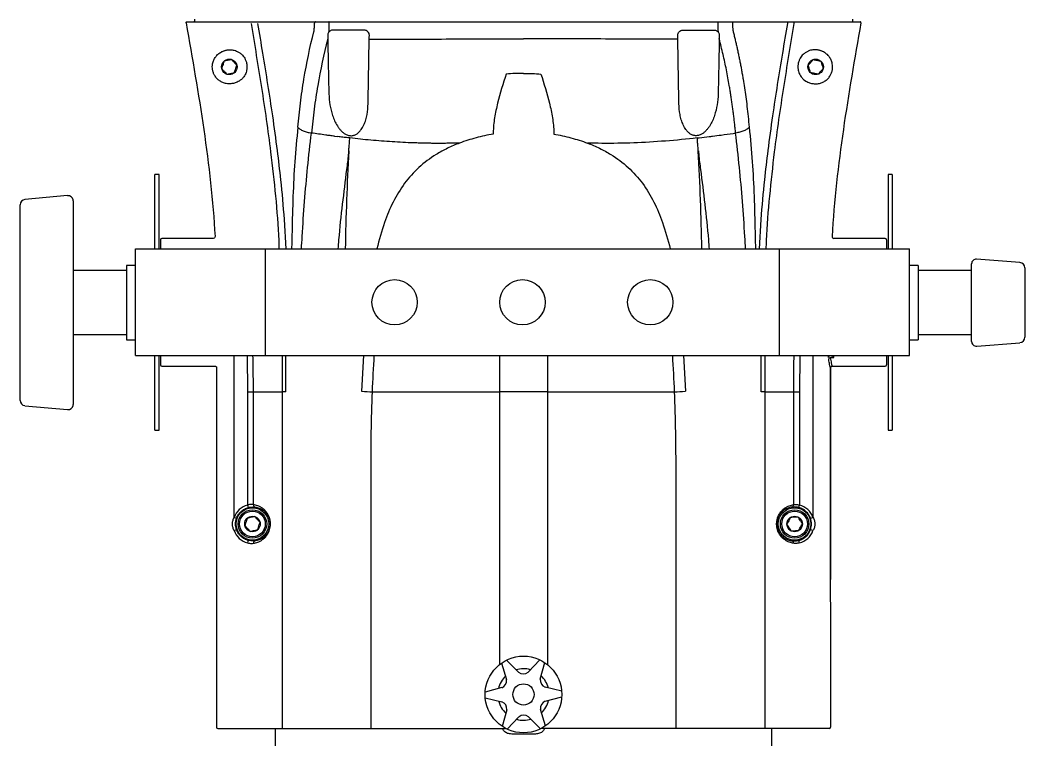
# Model space of a CAD drawing. Extents: x 5 to 346, y -5 to 215.
# Drawn here: x 227.52 to 239.31, y 174.13 to 182.57 of the extents above; entities that cross this region are included whole.
import ezdxf
from ezdxf.enums import TextEntityAlignment as Align

# ---------------------------------------------------------------- set-up
doc = ezdxf.new("R2010")
doc.units = 0
doc.header["$LTSCALE"] = 0.5
doc.header["$MEASUREMENT"] = 0
doc.layers.add('OBJECT', color=7, linetype='CONTINUOUS')
doc.layers.add('RISER', color=7, linetype='CONTINUOUS')
doc.styles.add('ARIAL', font='arial.ttf')

# ---------------------------------------------------------------- blocks, each defined once
blk = doc.blocks.new('ColorSource spot VXT-19 (top)')
at = {"layer": 'RISER'}
for p, q in [((-3.846, 3.32), (-3.846, 3.3)), ((3.871, 3.32), (3.871, 3.3)), ((-3.936, 3.29), (3.961, 3.29)), ((-2.284, 3.089), (-2.283, 3.089)), ((2.309, 3.089), (2.308, 3.095)), ((2.309, 3.089), (2.308, 3.089)), ((-2.206, 1.948), (-2.167, 1.943)), ((-0.343, 1.99), (-0.343, 1.973)), ((0.368, 1.99), (0.368, 1.973)), ((-4.264, 1.5), (-4.312, 1.5)), ((-4.312, 0.625), (-4.312, 1.5)), ((-4.264, 0.625), (-4.264, 1.5)), ((4.337, 1.5), (4.289, 1.5)), ((4.289, 1.5), (4.289, 0.625)), ((4.337, 1.5), (4.337, 0.625)), ((-5.337, 1.251), (-5.837, 1.204)), ((-5.27, 1.189), (-5.27, -1.197)), ((-5.895, -1.15), (-5.895, 1.142)), ((-2.797, 0.972), (-2.777, 0.625)), ((2.797, 0.972), (2.777, 0.625)), ((-4.248, 0.734), (-4.248, 0.625)), ((-3.627, 0.75), (-4.232, 0.75)), ((4.256, 0.75), (3.652, 0.75)), ((4.272, 0.734), (4.272, 0.625)), ((-4.541, -0.625), (-4.541, 0.625)), ((-4.541, 0.625), (4.54, 0.625)), ((-3.014, -0.625), (-3.014, 0.625)), ((3.014, -0.625), (3.014, 0.625)), ((3.632, 0.627), (3.632, 0.625)), ((4.54, -0.625), (4.54, 0.625)), ((5.836, 0.465), (5.328, 0.505)), ((-4.645, 0.371), (-5.27, 0.371)), ((-4.541, 0.433), (-4.645, 0.433)), ((-4.645, 0.433), (-4.645, -0.441)), ((4.644, 0.433), (4.54, 0.433)), ((4.644, 0.433), (4.644, -0.441)), ((5.269, 0.371), (4.644, 0.371)), ((5.269, -0.459), (5.269, 0.451)), ((5.894, 0.403), (5.894, -0.411)), ((-5.27, -0.379), (-4.645, -0.379)), ((-4.645, -0.441), (-4.541, -0.441)), ((4.54, -0.441), (4.644, -0.441)), ((4.644, -0.379), (5.269, -0.379)), ((5.329, -0.514), (5.837, -0.474)), ((-4.541, -0.625), (4.54, -0.625)), ((-4.312, -1.5), (-4.312, -0.625)), ((-4.264, -1.5), (-4.264, -0.625)), ((-4.248, -0.625), (-4.248, -0.734)), ((-3.384, -2.522), (-3.384, -0.625)), ((-3.23, -0.625), (-3.225, -1.05)), ((-2.818, -0.625), (-2.818, -1.05)), ((-2.776, -1.05), (-2.776, -0.625)), ((-1.866, -0.625), (-1.887, -1.043)), ((-0.27, -0.625), (-0.27, -1.05)), ((0.295, -0.625), (0.295, -1.05)), ((1.891, -0.625), (1.912, -1.043)), ((2.801, -1.05), (2.801, -0.625)), ((2.843, -0.625), (2.843, -1.05)), ((3.255, -0.625), (3.25, -1.05)), ((3.409, -2.522), (3.409, -0.625)), ((3.59, -0.647), (3.585, -0.625)), ((3.652, -0.65), (3.612, -0.65)), ((3.632, -0.625), (3.632, -0.627)), ((4.272, -0.625), (4.272, -0.734)), ((4.289, -0.625), (4.289, -1.5)), ((4.337, -0.625), (4.337, -1.5)), ((-4.232, -0.75), (-3.607, -0.75)), ((-3.59, -0.761), (-3.59, -4.984)), ((3.61, -0.76), (3.61, -3.29)), ((3.615, -0.761), (3.615, -3.228)), ((3.632, -0.75), (4.256, -0.75)), ((-3.225, -1.05), (-3.225, -2.379)), ((-3.157, -2.374), (-3.157, -1.05)), ((-2.818, -1.05), (-2.818, -5)), ((0.296, -1.05), (-0.271, -1.05)), ((-0.27, -1.05), (-0.27, -4.25)), ((0.295, -1.05), (0.295, -4.25)), ((2.843, -1.05), (2.843, -5)), ((3.182, -2.374), (3.182, -1.05)), ((3.25, -1.05), (3.25, -2.379)), ((-5.838, -1.213), (-5.337, -1.259)), ((-4.312, -1.5), (-4.264, -1.5)), ((4.289, -1.5), (4.337, -1.5)), ((-1.777, -5), (-1.777, -2)), ((1.802, -5), (1.802, -2)), ((3.615, -3.542), (3.615, -4.984)), ((-0.245, -4.231), (-0.188, -4.423)), ((-0.046, -4.339), (-0.187, -4.197)), ((0.203, -4.193), (0.066, -4.338)), ((0.209, -4.419), (0.262, -4.226)), ((-0.242, -4.52), (-0.437, -4.571)), ((0.461, -4.562), (0.266, -4.515)), ((-0.436, -4.638), (-0.241, -4.685)), ((0.267, -4.68), (0.462, -4.629)), ((-0.184, -4.781), (-0.237, -4.974)), ((0.27, -4.969), (0.213, -4.777)), ((-0.178, -5.007), (-0.041, -4.862)), ((0.071, -4.861), (0.212, -5.003)), ((-3.574, -5), (-0.198, -5)), ((-2.897, -5.301), (-2.897, -5)), ((0.151, -5.065), (-0.126, -5.065)), ((3.599, -5), (0.223, -5)), ((2.922, -5), (2.922, -5.301))]:
    blk.add_line(p, q, dxfattribs=at)
at = {"layer": 'RISER', "flags": 128}
for points in [[(-2.283, 3.089), (-2.282, 3.035), (-2.278, 2.822), (-2.271, 2.444)], [(-1.811, 2.33), (-1.81, 2.383), (-1.806, 2.596), (-1.797, 3.087)], [(1.836, 2.33), (1.835, 2.383), (1.831, 2.596), (1.822, 3.087)], [(2.308, 3.089), (2.307, 3.035), (2.303, 2.822), (2.296, 2.444)]]:
    blk.add_lwpolyline(points, dxfattribs=at)
at = {"layer": 'RISER'}
for centre, radius in [((-3.44, 2.761), 0.0909), ((3.44, 2.761), 0.0909), ((-1.5, 0), 0.266), ((0, 0), 0.266), ((1.5, 0), 0.266), ((-3.168, -2.6), 0.191), ((-3.168, -2.6), 0.167), ((-3.168, -2.6), 0.151), ((3.193, -2.6), 0.191), ((3.193, -2.6), 0.167), ((3.193, -2.6), 0.151), ((-3.168, -2.6), 0.0909), ((3.193, -2.6), 0.0909), ((0.012, -4.6), 0.45), ((0.012, -4.6), 0.125)]:
    blk.add_circle(centre, radius, dxfattribs=at)
for centre, radius, start, end in [((31.888, -0.008), 33.973, 176.9919, 178.9329), ((-31.863, -0.008), 33.973, 1.0671, 3.0081), ((-5.832, 1.142), 0.0624, 94.8823, 179.9058), ((-4.232, 0.734), 0.016, 90, 180), ((4.256, 0.734), 0.016, 0, 90), ((5.324, 0.451), 0.0548, 85.8061, 179.7628), ((5.832, 0.403), 0.0622, 0.1969, 86.2345), ((5.325, -0.458), 0.0557, 180.5046, 274.1853), ((5.832, -0.411), 0.0625, 274.5285, 0), ((-4.232, -0.734), 0.016, 180, 270), ((4.256, -0.734), 0.016, 270, 0), ((-5.832, -1.15), 0.0625, 180, 264.7232), ((-3.169, -2.6), 0.228, 104.2188, 160.1417), ((-3.007, -2.331), 0.223, 192.3134, 200.0848), ((-3.128, -2.375), 0.0291, 177.9283, 258.3888), ((3.153, -2.375), 0.0291, 281.6112, 2.0717), ((3.032, -2.331), 0.223, 339.9152, 347.6866), ((3.194, -2.6), 0.228, 19.8583, 75.7812), ((-3.153, -1.908), 0.656, 249.4634, 252.1742), ((3.178, -1.908), 0.656, 287.8258, 290.5366), ((-3.153, -3.292), 0.656, 107.8258, 110.5366), ((-3.169, -2.6), 0.228, 199.8583, 255.7812), ((3.194, -2.6), 0.228, 284.2188, 340.1417), ((3.178, -3.292), 0.656, 69.4634, 72.1742), ((-3.007, -2.869), 0.223, 159.9152, 167.6866), ((-3.128, -2.825), 0.0291, 101.6112, 182.0717), ((3.153, -2.825), 0.0291, 357.9283, 78.3888), ((3.032, -2.869), 0.223, 12.3134, 20.0848), ((0.012, -4.6), 0.302, 74.462, 106.7115), ((0.009, -4.265), 0.0924, 233.4478, 307.7257), ((0.012, -4.6), 0.302, 134.462, 166.7115), ((-0.279, -4.436), 0.0924, 293.4478, 7.7257), ((0.301, -4.43), 0.0924, 173.4478, 247.7257), ((0.012, -4.6), 0.302, 14.462, 46.7115), ((0.012, -4.6), 0.302, 194.462, 226.7115), ((-0.276, -4.77), 0.0924, 353.4478, 67.7257), ((0.304, -4.764), 0.0924, 113.4478, 187.7257), ((0.012, -4.6), 0.302, 314.462, 346.7115), ((0.012, -4.6), 0.302, 254.462, 286.7115), ((0.016, -4.935), 0.0924, 53.4478, 127.7257), ((-0.191, -4.997), 0.0082, 180.9835, 201.0736), ((0.216, -4.997), 0.0082, 338.9264, 359.0165)]:
    blk.add_arc(centre, radius, start, end, dxfattribs=at)
for centre, major_axis, ratio, start_param, end_param in [((-5.332, 1.188), (0.0494, 0.0387), 0.988791, 5.829972, 7.281911), ((-5.332, 1.189), (0.0623, 0.0046), 0.995067, 6.209492, 6.415616), ((3.646, 0), (0, 0.75), 0.01699, 3.665191, 3.727278), ((-5.332, -1.196), (0.0494, -0.0387), 0.988791, 5.28446, 6.736399), ((-5.332, -1.197), (0.0623, -0.0046), 0.995067, 6.150755, 6.356878), ((3.615, -3.385), (0, 0.157), 0.034921, 0, 0.923642), ((3.615, -3.385), (0, 0.157), 0.034921, 2.217951, 3.141593), ((-3.574, -4.984), (-0.016, 0), 0.999391, 0, 1.570796), ((3.599, -4.984), (0.016, 0), 0.999391, 4.712389, 6.283185)]:
    blk.add_ellipse(centre, major_axis=major_axis, ratio=ratio, start_param=start_param, end_param=end_param, dxfattribs=at)
for points, knots in [([(-3.946, 3.278), (-3.946, 3.281), (-3.946, 3.284), (-3.942, 3.289), (-3.939, 3.29), (-3.936, 3.29)], [0, 0, 0, 0, 0.5, 0.5, 1, 1, 1, 1]), ([(-3.846, 3.3), (-3.846, 3.297), (-3.847, 3.295), (-3.851, 3.291), (-3.854, 3.29), (-3.856, 3.29)], [0, 0, 0, 0, 0.5, 0.5, 1, 1, 1, 1]), ([(-3.184, 3.271), (-3.143, 3.021), (-3.06, 2.52), (-2.961, 1.845), (-2.896, 1.245), (-2.863, 0.866), (-2.857, 0.658), (-2.857, 0.625)], [0, 0, 0, 0, 0.285194, 0.572175, 0.76699, 0.962505, 1, 1, 1, 1]), ([(-2.448, 3.173), (-2.445, 3.189), (-2.442, 3.206), (-2.441, 3.231), (-2.44, 3.239), (-2.44, 3.256), (-2.44, 3.264), (-2.44, 3.273)], [0, 0, 0, 0, 0.5, 0.5, 0.75, 0.75, 1, 1, 1, 1]), ([(-2.427, 3.29), (-2.431, 3.29), (-2.434, 3.288), (-2.439, 3.282), (-2.441, 3.277), (-2.44, 3.273)], [0, 0, 0, 0, 0.5, 0.5, 1, 1, 1, 1]), ([(-2.271, 3.273), (-2.271, 3.254), (-2.271, 3.236), (-2.272, 3.199), (-2.273, 3.181), (-2.274, 3.164)], [0, 0, 0, 0, 0.5, 0.5, 1, 1, 1, 1]), ([(-2.224, 3.193), (-2.23, 3.193), (-2.235, 3.192), (-2.244, 3.189), (-2.249, 3.187), (-2.258, 3.182), (-2.262, 3.179), (-2.269, 3.172), (-2.272, 3.168), (-2.274, 3.164)], [0, 0, 0, 0, 0.25, 0.25, 0.5, 0.5, 0.75, 0.75, 1, 1, 1, 1]), ([(-2.269, 3.29), (-2.27, 3.29), (-2.27, 3.288), (-2.271, 3.282), (-2.271, 3.277), (-2.271, 3.273)], [0, 0, 0, 0, 0.5, 0.5, 1, 1, 1, 1]), ([(-1.796, 3.129), (-1.796, 3.133), (-1.797, 3.136), (-1.798, 3.144), (-1.799, 3.148), (-1.803, 3.159), (-1.807, 3.166), (-1.818, 3.179), (-1.825, 3.184), (-1.836, 3.189), (-1.84, 3.19), (-1.848, 3.192), (-1.852, 3.193), (-1.856, 3.193)], [0, 0, 0, 0, 0.125, 0.125, 0.25, 0.25, 0.5, 0.5, 0.75, 0.75, 0.875, 0.875, 1, 1, 1, 1]), ([(1.821, 3.129), (1.821, 3.133), (1.822, 3.136), (1.823, 3.144), (1.824, 3.148), (1.828, 3.159), (1.832, 3.166), (1.843, 3.179), (1.85, 3.184), (1.861, 3.189), (1.865, 3.19), (1.873, 3.192), (1.877, 3.193), (1.881, 3.193)], [0, 0, 0, 0, 0.125, 0.125, 0.25, 0.25, 0.5, 0.5, 0.75, 0.75, 0.875, 0.875, 1, 1, 1, 1]), ([(2.249, 3.193), (2.255, 3.193), (2.26, 3.192), (2.269, 3.189), (2.274, 3.187), (2.283, 3.182), (2.287, 3.179), (2.294, 3.172), (2.297, 3.168), (2.299, 3.164)], [0, 0, 0, 0, 0.25, 0.25, 0.5, 0.5, 0.75, 0.75, 1, 1, 1, 1]), ([(2.299, 3.164), (2.299, 3.168), (2.298, 3.176), (2.297, 3.188), (2.297, 3.2), (2.296, 3.212), (2.296, 3.224), (2.296, 3.236), (2.296, 3.248), (2.296, 3.26), (2.296, 3.268), (2.296, 3.273), (2.297, 3.278), (2.297, 3.284), (2.297, 3.29)], [0, 0, 0, 0, 0.11223, 0.224114, 0.33568, 0.446957, 0.557972, 0.668755, 0.779335, 0.88974, 1, 1, 1, 1.157135, 1.157135, 1.157135, 1.157135]), ([(2.466, 3.29), (2.466, 3.284), (2.466, 3.278), (2.465, 3.273), (2.465, 3.269), (2.465, 3.262), (2.465, 3.252), (2.465, 3.242), (2.466, 3.232), (2.466, 3.222), (2.467, 3.212), (2.468, 3.202), (2.469, 3.192), (2.471, 3.182), (2.472, 3.176), (2.473, 3.173)], [-0.167603, -0.167603, -0.167603, -0.167603, 0, 0, 0, 0.099671, 0.199078, 0.298347, 0.397604, 0.496978, 0.596594, 0.696579, 0.79706, 0.898159, 1, 1, 1, 1]), ([(3.187, 3.29), (3.186, 3.284), (3.185, 3.277), (3.184, 3.271), (3.143, 3.021), (3.06, 2.52), (2.961, 1.845), (2.896, 1.245), (2.863, 0.866), (2.857, 0.658), (2.857, 0.625)], [-0.007172, -0.007172, -0.007172, -0.007172, 0, 0, 0, 0.285194, 0.572175, 0.76699, 0.962505, 1, 1, 1, 1]), ([(3.111, 3.29), (3.11, 3.284), (3.109, 3.277), (3.108, 3.271), (3.088, 3.154), (3.069, 3.038), (3.05, 2.921)], [0.8655361, 0.8655361, 0.8655361, 0.8655361, 0.8715714, 0.8715714, 0.8715714, 0.9843142, 0.9843142, 0.9843142, 0.9843142]), ([(3.871, 3.3), (3.871, 3.297), (3.872, 3.295), (3.876, 3.291), (3.879, 3.29), (3.881, 3.29)], [0, 0, 0, 0, 0.5, 0.5, 1, 1, 1, 1]), ([(3.971, 3.278), (3.971, 3.281), (3.971, 3.284), (3.967, 3.289), (3.964, 3.29), (3.961, 3.29)], [0, 0, 0, 0, 0.5, 0.5, 1, 1, 1, 1]), ([(-2.635, 2.053), (-2.627, 2.147), (-2.617, 2.241), (-2.593, 2.429), (-2.58, 2.522), (-2.533, 2.803), (-2.494, 2.989), (-2.448, 3.173)], [0, 0, 0, 0, 0.25, 0.25, 0.5, 0.5, 1, 1, 1, 1]), ([(-2.284, 3.089), (-2.331, 2.908), (-2.37, 2.726), (-2.418, 2.45), (-2.432, 2.357), (-2.456, 2.172), (-2.467, 2.079), (-2.476, 1.985)], [0, 0, 0, 0, 0.5, 0.5, 0.75, 0.75, 1, 1, 1, 1]), ([(-2.274, 3.164), (-2.278, 3.159), (-2.28, 3.153), (-2.284, 3.141), (-2.284, 3.135), (-2.284, 3.129)], [0, 0, 0, 0, 0.5, 0.5, 1, 1, 1, 1]), ([(-1.797, 3.087), (-1.647, 3.087), (-1.497, 3.087), (-1.195, 3.087), (-1.045, 3.088), (-0.743, 3.088), (-0.592, 3.089), (-0.29, 3.089), (-0.139, 3.09), (0.012, 3.09)], [0, 0, 0, 0, 0.25, 0.25, 0.5, 0.5, 0.75, 0.75, 1, 1, 1, 1]), ([(1.822, 3.087), (1.672, 3.087), (1.522, 3.087), (1.22, 3.087), (1.07, 3.088), (0.768, 3.088), (0.617, 3.089), (0.315, 3.089), (0.164, 3.09), (0.012, 3.09)], [0, 0, 0, 0, 0.25, 0.25, 0.5, 0.5, 0.75, 0.75, 1, 1, 1, 1]), ([(2.299, 3.164), (2.303, 3.159), (2.305, 3.153), (2.309, 3.141), (2.309, 3.135), (2.309, 3.129)], [0, 0, 0, 0, 0.5, 0.5, 1, 1, 1, 1]), ([(2.501, 1.985), (2.499, 2.005), (2.495, 2.044), (2.489, 2.103), (2.482, 2.16), (2.475, 2.217), (2.468, 2.273), (2.46, 2.328), (2.452, 2.383), (2.444, 2.436), (2.436, 2.489), (2.425, 2.555), (2.41, 2.634), (2.393, 2.726), (2.374, 2.817), (2.353, 2.908), (2.332, 2.999), (2.317, 3.059), (2.309, 3.089)], [0, 0, 0, 0, 0.052973, 0.105282, 0.156929, 0.20792, 0.258257, 0.307946, 0.356989, 0.405392, 0.453158, 0.500292, 0.584154, 0.667741, 0.751085, 0.834221, 0.917181, 1, 1, 1, 1]), ([(2.473, 3.173), (2.477, 3.156), (2.485, 3.123), (2.497, 3.073), (2.509, 3.023), (2.52, 2.973), (2.531, 2.922), (2.542, 2.872), (2.552, 2.821), (2.562, 2.77), (2.571, 2.719), (2.58, 2.667), (2.592, 2.6), (2.605, 2.514), (2.62, 2.408), (2.635, 2.296), (2.648, 2.177), (2.656, 2.095), (2.66, 2.053)], [0, 0, 0, 0, 0.045104, 0.090292, 0.135562, 0.180912, 0.226342, 0.271855, 0.317453, 0.363141, 0.408924, 0.45481, 0.500808, 0.589577, 0.683804, 0.783525, 0.888853, 1, 1, 1, 1]), ([(-3.532, 2.937), (-3.528, 2.939), (-3.523, 2.941), (-3.514, 2.945), (-3.51, 2.947), (-3.501, 2.95), (-3.497, 2.951), (-3.489, 2.954), (-3.485, 2.955), (-3.474, 2.957), (-3.468, 2.958), (-3.458, 2.96), (-3.454, 2.96), (-3.451, 2.96)], [0, 0, 0, 0, 0.125, 0.125, 0.25, 0.25, 0.375, 0.375, 0.5, 0.5, 0.75, 0.75, 1, 1, 1, 1]), ([(-3.451, 2.96), (-3.438, 2.962), (-3.423, 2.962), (-3.398, 2.959), (-3.39, 2.958), (-3.372, 2.953), (-3.363, 2.95), (-3.344, 2.942), (-3.334, 2.937), (-3.318, 2.927), (-3.313, 2.924), (-3.302, 2.915), (-3.297, 2.911), (-3.286, 2.9), (-3.281, 2.894), (-3.27, 2.88), (-3.264, 2.872), (-3.256, 2.859), (-3.254, 2.854), (-3.249, 2.844), (-3.247, 2.838), (-3.242, 2.827), (-3.24, 2.821), (-3.237, 2.808), (-3.235, 2.801), (-3.233, 2.788), (-3.233, 2.782), (-3.232, 2.769), (-3.232, 2.763), (-3.232, 2.75), (-3.232, 2.745), (-3.234, 2.734), (-3.235, 2.728), (-3.238, 2.714), (-3.24, 2.704), (-3.246, 2.688), (-3.249, 2.68), (-3.259, 2.66), (-3.267, 2.648), (-3.282, 2.629), (-3.29, 2.62), (-3.315, 2.599), (-3.331, 2.589), (-3.362, 2.575), (-3.377, 2.57), (-3.391, 2.568)], [0, 0, 0, 0, 0.125, 0.125, 0.1875, 0.1875, 0.25, 0.25, 0.3125, 0.3125, 0.34375, 0.34375, 0.375, 0.375, 0.40625, 0.40625, 0.4375, 0.4375, 0.453125, 0.453125, 0.46875, 0.46875, 0.484375, 0.484375, 0.5, 0.5, 0.515625, 0.515625, 0.53125, 0.53125, 0.546875, 0.546875, 0.5625, 0.5625, 0.59375, 0.59375, 0.625, 0.625, 0.6875, 0.6875, 0.75, 0.75, 0.875, 0.875, 1, 1, 1, 1]), ([(3.451, 2.96), (3.438, 2.962), (3.423, 2.962), (3.398, 2.959), (3.39, 2.958), (3.372, 2.953), (3.363, 2.95), (3.344, 2.942), (3.334, 2.937), (3.318, 2.927), (3.313, 2.924), (3.302, 2.915), (3.297, 2.911), (3.286, 2.9), (3.281, 2.894), (3.27, 2.88), (3.264, 2.872), (3.256, 2.859), (3.254, 2.854), (3.249, 2.844), (3.247, 2.838), (3.242, 2.827), (3.24, 2.821), (3.237, 2.808), (3.235, 2.801), (3.233, 2.788), (3.233, 2.782), (3.232, 2.769), (3.232, 2.763), (3.232, 2.75), (3.232, 2.745), (3.234, 2.734), (3.235, 2.728), (3.238, 2.714), (3.24, 2.704), (3.246, 2.688), (3.249, 2.68), (3.259, 2.66), (3.267, 2.648), (3.282, 2.629), (3.29, 2.62), (3.315, 2.599), (3.331, 2.589), (3.362, 2.575), (3.377, 2.57), (3.391, 2.568)], [0, 0, 0, 0, 0.125, 0.125, 0.1875, 0.1875, 0.25, 0.25, 0.3125, 0.3125, 0.34375, 0.34375, 0.375, 0.375, 0.40625, 0.40625, 0.4375, 0.4375, 0.453125, 0.453125, 0.46875, 0.46875, 0.484375, 0.484375, 0.5, 0.5, 0.515625, 0.515625, 0.53125, 0.53125, 0.546875, 0.546875, 0.5625, 0.5625, 0.59375, 0.59375, 0.625, 0.625, 0.6875, 0.6875, 0.75, 0.75, 0.875, 0.875, 1, 1, 1, 1]), ([(3.532, 2.937), (3.528, 2.939), (3.523, 2.941), (3.514, 2.945), (3.51, 2.947), (3.501, 2.95), (3.497, 2.951), (3.489, 2.954), (3.485, 2.955), (3.474, 2.957), (3.468, 2.958), (3.458, 2.96), (3.454, 2.96), (3.451, 2.96)], [0, 0, 0, 0, 0.125, 0.125, 0.25, 0.25, 0.375, 0.375, 0.5, 0.5, 0.75, 0.75, 1, 1, 1, 1]), ([(-3.635, 2.798), (-3.632, 2.813), (-3.628, 2.827), (-3.616, 2.855), (-3.608, 2.867), (-3.591, 2.891), (-3.58, 2.902), (-3.558, 2.922), (-3.546, 2.93), (-3.532, 2.937)], [0, 0, 0, 0, 0.25, 0.25, 0.5, 0.5, 0.75, 0.75, 1, 1, 1, 1]), ([(-3.412, 2.847), (-3.425, 2.845), (-3.447, 2.84), (-3.478, 2.833), (-3.494, 2.83), (-3.501, 2.829)], [0, 0, 0, 0, 0.439122, 0.751371, 1, 1, 1, 1]), ([(-3.351, 2.78), (-3.355, 2.784), (-3.365, 2.794), (-3.382, 2.814), (-3.4, 2.834), (-3.409, 2.844), (-3.412, 2.847)], [0, 0, 0, 0, 0.180942, 0.506293, 0.843975, 1, 1, 1, 1]), ([(3.351, 2.78), (3.355, 2.784), (3.365, 2.794), (3.382, 2.814), (3.4, 2.834), (3.409, 2.844), (3.412, 2.847)], [0, 0, 0, 0, 0.180942, 0.506293, 0.843975, 1, 1, 1, 1]), ([(3.412, 2.847), (3.425, 2.845), (3.447, 2.84), (3.478, 2.833), (3.494, 2.83), (3.501, 2.829)], [0, 0, 0, 0, 0.439122, 0.751371, 1, 1, 1, 1]), ([(3.635, 2.798), (3.632, 2.813), (3.628, 2.827), (3.616, 2.855), (3.608, 2.867), (3.591, 2.891), (3.58, 2.902), (3.558, 2.922), (3.546, 2.93), (3.532, 2.937)], [0, 0, 0, 0, 0.25, 0.25, 0.5, 0.5, 0.75, 0.75, 1, 1, 1, 1]), ([(-3.611, 2.66), (-3.617, 2.67), (-3.622, 2.681), (-3.631, 2.704), (-3.634, 2.715), (-3.638, 2.739), (-3.639, 2.751), (-3.639, 2.775), (-3.637, 2.786), (-3.635, 2.798)], [0, 0, 0, 0, 0.25, 0.25, 0.5, 0.5, 0.75, 0.75, 1, 1, 1, 1]), ([(-3.501, 2.829), (-3.505, 2.816), (-3.512, 2.795), (-3.522, 2.764), (-3.527, 2.749), (-3.529, 2.742)], [0, 0, 0, 0, 0.439122, 0.751371, 1, 1, 1, 1]), ([(-3.529, 2.742), (-3.526, 2.739), (-3.517, 2.728), (-3.5, 2.709), (-3.482, 2.689), (-3.472, 2.678), (-3.469, 2.675)], [0, 0, 0, 0, 0.156025, 0.493707, 0.819058, 1, 1, 1, 1]), ([(-3.38, 2.693), (-3.376, 2.706), (-3.369, 2.727), (-3.359, 2.758), (-3.354, 2.773), (-3.351, 2.78)], [0, 0, 0, 0, 0.439122, 0.751371, 1, 1, 1, 1]), ([(3.38, 2.693), (3.376, 2.706), (3.369, 2.727), (3.359, 2.758), (3.354, 2.773), (3.351, 2.78)], [0, 0, 0, 0, 0.439122, 0.751371, 1, 1, 1, 1]), ([(3.529, 2.742), (3.526, 2.739), (3.517, 2.728), (3.5, 2.709), (3.482, 2.689), (3.472, 2.678), (3.469, 2.675)], [0, 0, 0, 0, 0.156025, 0.493707, 0.819058, 1, 1, 1, 1]), ([(3.501, 2.829), (3.505, 2.816), (3.512, 2.795), (3.522, 2.764), (3.527, 2.749), (3.529, 2.742)], [0, 0, 0, 0, 0.439122, 0.751371, 1, 1, 1, 1]), ([(3.611, 2.66), (3.617, 2.67), (3.622, 2.681), (3.631, 2.704), (3.634, 2.715), (3.638, 2.739), (3.639, 2.751), (3.639, 2.775), (3.637, 2.786), (3.635, 2.798)], [0, 0, 0, 0, 0.25, 0.25, 0.5, 0.5, 0.75, 0.75, 1, 1, 1, 1]), ([(-3.475, 2.566), (-3.489, 2.568), (-3.503, 2.572), (-3.529, 2.583), (-3.542, 2.59), (-3.559, 2.602), (-3.565, 2.606), (-3.576, 2.616), (-3.586, 2.626), (-3.595, 2.636), (-3.603, 2.648), (-3.607, 2.654), (-3.611, 2.66)], [0, 0, 0, 0, 0.25, 0.25, 0.5, 0.5, 0.625, 0.625, 0.75, 0.875, 0.875, 1, 1, 1, 1]), ([(-3.469, 2.675), (-3.456, 2.677), (-3.434, 2.682), (-3.402, 2.689), (-3.387, 2.692), (-3.38, 2.693)], [0, 0, 0, 0, 0.439122, 0.751371, 1, 1, 1, 1]), ([(-0.191, 2.677), (-0.227, 2.564), (-0.263, 2.452), (-0.305, 2.28), (-0.318, 2.222), (-0.336, 2.107), (-0.342, 2.048), (-0.343, 1.99)], [0, 0, 0, 0, 0.5, 0.5, 0.75, 0.75, 1, 1, 1, 1]), ([(0.216, 2.677), (0.252, 2.564), (0.288, 2.452), (0.33, 2.28), (0.343, 2.222), (0.361, 2.107), (0.367, 2.048), (0.368, 1.99)], [0, 0, 0, 0, 0.5, 0.5, 0.75, 0.75, 1, 1, 1, 1]), ([(3.469, 2.675), (3.456, 2.677), (3.434, 2.682), (3.402, 2.689), (3.387, 2.692), (3.38, 2.693)], [0, 0, 0, 0, 0.439122, 0.751371, 1, 1, 1, 1]), ([(3.475, 2.566), (3.489, 2.568), (3.503, 2.572), (3.529, 2.583), (3.542, 2.59), (3.559, 2.602), (3.565, 2.606), (3.576, 2.616), (3.586, 2.626), (3.595, 2.636), (3.603, 2.648), (3.607, 2.654), (3.611, 2.66)], [0, 0, 0, 0, 0.25, 0.25, 0.5, 0.5, 0.625, 0.625, 0.75, 0.875, 0.875, 1, 1, 1, 1]), ([(-3.391, 2.568), (-3.394, 2.567), (-3.398, 2.566), (-3.408, 2.565), (-3.414, 2.564), (-3.429, 2.563), (-3.437, 2.562), (-3.456, 2.563), (-3.465, 2.564), (-3.475, 2.566)], [0, 0, 0, 0, 0.25, 0.25, 0.5, 0.5, 0.75, 0.75, 1, 1, 1, 1]), ([(3.391, 2.568), (3.394, 2.567), (3.398, 2.566), (3.408, 2.565), (3.414, 2.564), (3.429, 2.563), (3.437, 2.562), (3.456, 2.563), (3.465, 2.564), (3.475, 2.566)], [0, 0, 0, 0, 0.25, 0.25, 0.5, 0.5, 0.75, 0.75, 1, 1, 1, 1]), ([(-2.271, 2.444), (-2.27, 2.401), (-2.266, 2.359), (-2.252, 2.274), (-2.242, 2.232), (-2.221, 2.17), (-2.213, 2.149), (-2.195, 2.109), (-2.184, 2.089), (-2.166, 2.06), (-2.16, 2.051), (-2.146, 2.032), (-2.138, 2.023), (-2.122, 2.006), (-2.114, 1.998), (-2.095, 1.983), (-2.085, 1.976), (-2.07, 1.968), (-2.064, 1.965), (-2.053, 1.961), (-2.047, 1.959), (-2.035, 1.956), (-2.029, 1.955), (-2.017, 1.954), (-2.011, 1.954), (-1.999, 1.954), (-1.993, 1.955), (-1.981, 1.958), (-1.976, 1.959), (-1.959, 1.966), (-1.949, 1.971), (-1.931, 1.984), (-1.922, 1.992), (-1.907, 2.007), (-1.9, 2.016), (-1.88, 2.042), (-1.87, 2.061), (-1.852, 2.1), (-1.845, 2.12), (-1.832, 2.161), (-1.827, 2.182), (-1.816, 2.245), (-1.812, 2.287), (-1.811, 2.33)], [0, 0, 0, 0, 0.125, 0.125, 0.25, 0.25, 0.3125, 0.3125, 0.375, 0.375, 0.40625, 0.40625, 0.4375, 0.4375, 0.46875, 0.46875, 0.5, 0.5, 0.515625, 0.515625, 0.53125, 0.53125, 0.546875, 0.546875, 0.5625, 0.5625, 0.578125, 0.578125, 0.59375, 0.59375, 0.625, 0.625, 0.65625, 0.65625, 0.6875, 0.6875, 0.75, 0.75, 0.8125, 0.8125, 0.875, 0.875, 1, 1, 1, 1]), ([(2.296, 2.444), (2.295, 2.401), (2.291, 2.359), (2.277, 2.274), (2.267, 2.232), (2.246, 2.17), (2.238, 2.149), (2.22, 2.109), (2.209, 2.089), (2.191, 2.06), (2.185, 2.051), (2.171, 2.032), (2.163, 2.023), (2.147, 2.006), (2.139, 1.998), (2.12, 1.983), (2.11, 1.976), (2.095, 1.968), (2.089, 1.965), (2.078, 1.961), (2.072, 1.959), (2.06, 1.956), (2.054, 1.955), (2.042, 1.954), (2.036, 1.954), (2.024, 1.954), (2.018, 1.955), (2.006, 1.958), (2.001, 1.959), (1.984, 1.966), (1.974, 1.971), (1.956, 1.984), (1.947, 1.992), (1.932, 2.007), (1.925, 2.016), (1.905, 2.042), (1.895, 2.061), (1.877, 2.1), (1.87, 2.12), (1.857, 2.161), (1.852, 2.182), (1.841, 2.245), (1.837, 2.287), (1.836, 2.33)], [0, 0, 0, 0, 0.125, 0.125, 0.25, 0.25, 0.3125, 0.3125, 0.375, 0.375, 0.40625, 0.40625, 0.4375, 0.4375, 0.46875, 0.46875, 0.5, 0.5, 0.515625, 0.515625, 0.53125, 0.53125, 0.546875, 0.546875, 0.5625, 0.5625, 0.578125, 0.578125, 0.59375, 0.59375, 0.625, 0.625, 0.65625, 0.65625, 0.6875, 0.6875, 0.75, 0.75, 0.8125, 0.8125, 0.875, 0.875, 1, 1, 1, 1]), ([(-2.635, 2.053), (-2.648, 1.919), (-2.674, 1.652), (-2.694, 1.246), (-2.702, 0.902), (-2.707, 0.691), (-2.709, 0.625)], [0, 0, 0, 0, 0.2927751, 0.5821526, 0.869899, 1, 1, 1, 1]), ([(-2.635, 2.053), (-2.629, 2.045), (-2.62, 2.038), (-2.599, 2.023), (-2.586, 2.016), (-2.558, 2.004), (-2.542, 1.999), (-2.51, 1.991), (-2.493, 1.988), (-2.476, 1.985)], [0, 0, 0, 0, 0.25, 0.25, 0.5, 0.5, 0.75, 0.75, 1, 1, 1, 1]), ([(2.66, 2.053), (2.654, 2.045), (2.645, 2.038), (2.624, 2.023), (2.611, 2.016), (2.583, 2.004), (2.567, 1.999), (2.535, 1.991), (2.518, 1.988), (2.501, 1.985)], [0, 0, 0, 0, 0.25, 0.25, 0.5, 0.5, 0.75, 0.75, 1, 1, 1, 1]), ([(2.66, 2.053), (2.673, 1.919), (2.699, 1.652), (2.719, 1.246), (2.727, 0.902), (2.732, 0.691), (2.734, 0.625)], [0, 0, 0, 0, 0.2927751, 0.5821526, 0.869899, 1, 1, 1, 1]), ([(-2.593, 0.625), (-2.59, 0.674), (-2.579, 0.864), (-2.558, 1.185), (-2.521, 1.588), (-2.492, 1.852), (-2.476, 1.985)], [0, 0, 0, 0, 0.1014016, 0.3967835, 0.6931077, 1, 1, 1, 1]), ([(-2.308, 1.962), (-2.336, 1.966), (-2.392, 1.973), (-2.448, 1.981), (-2.476, 1.985)], [0, 0, 0, 0, 0.500057, 1, 1, 1, 1]), ([(-2.206, 1.948), (-2.223, 1.951), (-2.257, 1.955), (-2.291, 1.959), (-2.308, 1.962)], [0, 0, 0, 0, 0.500116, 1, 1, 1, 1]), ([(-2.048, 1.929), (-2.068, 1.932), (-2.108, 1.936), (-2.147, 1.941), (-2.167, 1.943)], [0, 0, 0, 0, 0.500201, 1, 1, 1, 1]), ([(-2.038, 1.775), (-2.037, 1.786), (-2.036, 1.8), (-2.033, 1.832), (-2.03, 1.871), (-2.027, 1.908), (-2.026, 1.927)], [0.95750661, 0.95750661, 0.95750661, 0.95750661, 0.96666667, 0.96875, 0.984375, 1, 1, 1, 1]), ([(-0.738, 1.867), (-0.756, 1.867), (-0.792, 1.866), (-0.847, 1.865), (-0.901, 1.864), (-0.955, 1.864), (-1.009, 1.864), (-1.063, 1.864), (-1.117, 1.865), (-1.171, 1.866), (-1.225, 1.868), (-1.303, 1.87), (-1.404, 1.875), (-1.529, 1.882), (-1.654, 1.891), (-1.778, 1.901), (-1.902, 1.913), (-1.984, 1.922), (-2.026, 1.927)], [0, 0, 0, 0, 0.04223, 0.084381, 0.126455, 0.168457, 0.210388, 0.252252, 0.294051, 0.335788, 0.377466, 0.419086, 0.516648, 0.61388, 0.710808, 0.807457, 0.903848, 1, 1, 1, 1]), ([(-0.343, 1.973), (-0.411, 1.962), (-0.478, 1.947), (-0.61, 1.911), (-0.675, 1.891), (-0.738, 1.867)], [0, 0, 0, 0, 0.5, 0.5, 1, 1, 1, 1]), ([(0.368, 1.973), (0.436, 1.962), (0.503, 1.947), (0.635, 1.911), (0.7, 1.891), (0.763, 1.867)], [0, 0, 0, 0, 0.5, 0.5, 1, 1, 1, 1]), ([(2.051, 1.927), (1.927, 1.913), (1.678, 1.889), (1.305, 1.867), (1, 1.862), (0.819, 1.866), (0.763, 1.867)], [0.137959, 0.137959, 0.137959, 0.137959, 0.387959, 0.637959, 0.887959, 1, 1, 1, 1]), ([(2.063, 1.775), (2.062, 1.786), (2.061, 1.8), (2.058, 1.832), (2.055, 1.871), (2.052, 1.908), (2.051, 1.927)], [0.95750661, 0.95750661, 0.95750661, 0.95750661, 0.96666667, 0.96875, 0.984375, 1, 1, 1, 1]), ([(2.192, 1.943), (2.192, 1.943), (2.205, 1.945), (2.218, 1.947), (2.231, 1.948)], [0.67982817, 0.67982817, 0.67982817, 0.67982817, 0.67983683, 0.75000866, 0.75000866, 0.75000866, 0.75000866]), ([(2.333, 1.962), (2.333, 1.962), (2.38, 1.968), (2.436, 1.976), (2.492, 1.984), (2.501, 1.985)], [0.2007016, 0.2007016, 0.2007016, 0.2007016, 0.2007084, 0.4507084, 0.5000068, 0.5000068, 0.5000068, 0.5000068]), ([(2.618, 0.625), (2.615, 0.674), (2.604, 0.864), (2.583, 1.185), (2.546, 1.588), (2.517, 1.852), (2.501, 1.985)], [0, 0, 0, 0, 0.1014016, 0.3967835, 0.6931077, 1, 1, 1, 1]), ([(-2.041, 1.775), (-2.041, 1.761), (-2.046, 1.689), (-2.075, 1.485), (-2.113, 1.152), (-2.15, 0.839), (-2.162, 0.661), (-2.165, 0.625)], [0, 0, 0, 0, 0.0396054, 0.197985, 0.5530784, 0.9084723, 1, 1, 1, 1]), ([(-0.738, 1.867), (-0.738, 1.867), (-0.786, 1.849), (-0.881, 1.808), (-1.045, 1.719), (-1.22, 1.587), (-1.389, 1.4), (-1.522, 1.179), (-1.631, 0.92), (-1.681, 0.73), (-1.709, 0.625)], [0, 0, 0, 0, 0.000001, 0.092798, 0.185577, 0.340012, 0.494421, 0.650769, 0.807374, 1, 1, 1, 1]), ([(0.763, 1.867), (0.763, 1.867), (0.811, 1.849), (0.906, 1.808), (1.07, 1.719), (1.245, 1.587), (1.414, 1.4), (1.547, 1.179), (1.656, 0.92), (1.706, 0.73), (1.734, 0.625)], [0, 0, 0, 0, 0.000001, 0.092798, 0.185577, 0.340012, 0.494421, 0.650769, 0.807374, 1, 1, 1, 1]), ([(2.066, 1.775), (2.066, 1.761), (2.071, 1.689), (2.1, 1.485), (2.138, 1.152), (2.175, 0.839), (2.187, 0.661), (2.19, 0.625)], [0, 0, 0, 0, 0.0396054, 0.197985, 0.5530784, 0.9084723, 1, 1, 1, 1]), ([(-3.607, 0.771), (-3.606, 0.766), (-3.608, 0.76), (-3.616, 0.752), (-3.621, 0.75), (-3.627, 0.75)], [0, 0, 0, 0, 0.5, 0.5, 1, 1, 1, 1]), ([(3.632, 0.771), (3.631, 0.766), (3.633, 0.76), (3.641, 0.752), (3.646, 0.75), (3.652, 0.75)], [0, 0, 0, 0, 0.5, 0.5, 1, 1, 1, 1]), ([(-3.157, -1.05), (-3.157, -1), (-3.157, -0.858), (-3.16, -0.717), (-3.162, -0.625)], [0, 0, 0, 0, 0.352908, 1, 1, 1, 1]), ([(-1.76, -1.05), (-1.76, -1.05), (-1.754, -0.908), (-1.746, -0.767), (-1.738, -0.625)], [0, 0, 0, 0, 0.000006, 1, 1, 1, 1]), ([(1.785, -1.05), (1.785, -1.05), (1.779, -0.908), (1.771, -0.767), (1.763, -0.625)], [0, 0, 0, 0, 0.000006, 1, 1, 1, 1]), ([(3.182, -1.05), (3.182, -1), (3.182, -0.858), (3.185, -0.717), (3.187, -0.625)], [0, 0, 0, 0, 0.352908, 1, 1, 1, 1]), ([(3.593, -0.671), (3.593, -0.666), (3.595, -0.661), (3.601, -0.652), (3.607, -0.65), (3.612, -0.65)], [0, 0, 0, 0, 0.5, 0.5, 1, 1, 1, 1]), ([(3.61, -0.76), (3.609, -0.752), (3.606, -0.741), (3.601, -0.711), (3.597, -0.693), (3.593, -0.671)], [0, 0, 0, 0, 0.5, 0.5, 1, 1, 1, 1]), ([(3.612, -0.65), (3.616, -0.672), (3.624, -0.712), (3.631, -0.744), (3.632, -0.748), (3.632, -0.75)], [0, 0, 0, 0, 0.380042, 0.691691, 1, 1, 1, 1]), ([(3.652, -0.65), (3.647, -0.65), (3.641, -0.647), (3.634, -0.638), (3.632, -0.632), (3.632, -0.627)], [0, 0, 0, 0, 0.5, 0.5, 1, 1, 1, 1]), ([(-3.607, -0.75), (-3.607, -0.75), (-3.604, -0.75), (-3.598, -0.752), (-3.593, -0.755), (-3.59, -0.759), (-3.59, -0.761), (-3.59, -0.761)], [0, 0, 0, 0, 0.0899854, 0.404116, 0.679241, 0.9046773, 1, 1, 1, 1]), ([(3.615, -0.76), (3.616, -0.759), (3.618, -0.755), (3.624, -0.752), (3.629, -0.75), (3.632, -0.75), (3.632, -0.75)], [0, 0, 0, 0, 0.255286, 0.586131, 0.930971, 1, 1, 1, 1]), ([(-3.225, -1.05), (-3.21, -1.05), (-3.195, -1.05), (-3.171, -1.05), (-3.162, -1.05), (-3.157, -1.05)], [0, 0, 0, 0, 0.5, 0.5, 1, 1, 1, 1]), ([(-3.157, -1.05), (-3.114, -1.05), (-3.064, -1.05), (-2.951, -1.05), (-2.888, -1.05), (-2.818, -1.05)], [0, 0, 0, 0, 0.5, 0.5, 1, 1, 1, 1]), ([(-2.776, -1.05), (-2.778, -1.05), (-2.783, -1.05), (-2.797, -1.05), (-2.806, -1.05), (-2.818, -1.05)], [0, 0, 0, 0, 0.5, 0.5, 1, 1, 1, 1]), ([(-1.777, -2), (-1.777, -1.842), (-1.776, -1.683), (-1.771, -1.367), (-1.766, -1.208), (-1.76, -1.05)], [0, 0, 0, 0, 0.5, 0.5, 1, 1, 1, 1]), ([(-1.76, -1.05), (-1.545, -1.05), (-1.316, -1.05), (-0.838, -1.05), (-0.589, -1.05), (-0.338, -1.05)], [0, 0, 0, 0, 0.5, 0.5, 1, 1, 1, 1]), ([(-0.338, -1.05), (-0.329, -1.05), (-0.32, -1.05), (-0.304, -1.05), (-0.297, -1.05), (-0.285, -1.05), (-0.28, -1.05), (-0.273, -1.05), (-0.271, -1.05), (-0.271, -1.05)], [0, 0, 0, 0, 0.25, 0.25, 0.5, 0.5, 0.75, 0.75, 1, 1, 1, 1]), ([(0.296, -1.05), (0.296, -1.05), (0.298, -1.05), (0.305, -1.05), (0.31, -1.05), (0.322, -1.05), (0.329, -1.05), (0.345, -1.05), (0.354, -1.05), (0.363, -1.05)], [0, 0, 0, 0, 0.25, 0.25, 0.5, 0.5, 0.75, 0.75, 1, 1, 1, 1]), ([(0.363, -1.05), (0.388, -1.05), (0.456, -1.05), (0.959, -1.05), (1.414, -1.05), (1.785, -1.05)], [0.9125112, 0.9125112, 0.9125112, 0.9125112, 0.91608063, 0.92233063, 0.98481942, 0.98481942, 0.98481942, 0.98481942]), ([(1.802, -2), (1.802, -1.842), (1.801, -1.683), (1.796, -1.367), (1.791, -1.208), (1.785, -1.05)], [0, 0, 0, 0, 0.5, 0.5, 1, 1, 1, 1]), ([(2.843, -1.05), (2.851, -1.05), (2.893, -1.05), (2.95, -1.05), (3.019, -1.05), (3.078, -1.05), (3.129, -1.05), (3.163, -1.05), (3.177, -1.05), (3.182, -1.05)], [0.0698582, 0.0698582, 0.0698582, 0.0698582, 0.125, 0.3300781, 0.453125, 0.6240234, 0.7949219, 0.8974609, 0.9429053, 0.9429053, 0.9429053, 0.9429053]), ([(3.182, -1.05), (3.187, -1.05), (3.196, -1.05), (3.22, -1.05), (3.235, -1.05), (3.25, -1.05)], [0, 0, 0, 0, 0.5, 0.5, 1, 1, 1, 1]), ([(-3.354, -2.533), (-3.349, -2.517), (-3.341, -2.503), (-3.328, -2.483), (-3.323, -2.476), (-3.312, -2.464), (-3.307, -2.458), (-3.289, -2.442), (-3.276, -2.433), (-3.247, -2.417), (-3.232, -2.412), (-3.216, -2.408)], [0, 0, 0, 0, 0.25, 0.25, 0.375, 0.375, 0.5, 0.5, 0.75, 0.75, 1, 1, 1, 1]), ([(-3.157, -2.374), (-3.159, -2.373), (-3.163, -2.373), (-3.172, -2.372), (-3.177, -2.371), (-3.186, -2.371), (-3.189, -2.371), (-3.196, -2.372), (-3.2, -2.372), (-3.21, -2.374), (-3.218, -2.376), (-3.225, -2.379)], [0, 0, 0, 0, 0.25, 0.25, 0.5, 0.5, 0.625, 0.625, 0.75, 0.75, 1, 1, 1, 1]), ([(-3.216, -2.408), (-3.212, -2.406), (-3.207, -2.405), (-3.197, -2.404), (-3.193, -2.403), (-3.184, -2.402), (-3.18, -2.402), (-3.171, -2.401), (-3.167, -2.401), (-3.157, -2.401), (-3.15, -2.402), (-3.14, -2.403), (-3.136, -2.403), (-3.133, -2.403)], [0, 0, 0, 0, 0.125, 0.125, 0.25, 0.25, 0.375, 0.375, 0.5, 0.5, 0.75, 0.75, 1, 1, 1, 1]), ([(-3.157, -2.826), (-3.14, -2.824), (-3.123, -2.82), (-3.096, -2.81), (-3.087, -2.806), (-3.068, -2.796), (-3.059, -2.79), (-3.039, -2.776), (-3.03, -2.768), (-3.01, -2.747), (-3.001, -2.736), (-2.987, -2.714), (-2.983, -2.706), (-2.975, -2.689), (-2.971, -2.68), (-2.964, -2.659), (-2.962, -2.648), (-2.959, -2.63), (-2.958, -2.624), (-2.957, -2.612), (-2.957, -2.606), (-2.957, -2.593), (-2.957, -2.587), (-2.958, -2.575), (-2.959, -2.568), (-2.961, -2.557), (-2.962, -2.551), (-2.965, -2.54), (-2.966, -2.535), (-2.971, -2.519), (-2.975, -2.51), (-2.983, -2.493), (-2.988, -2.485), (-2.997, -2.471), (-3.001, -2.464), (-3.011, -2.452), (-3.016, -2.447), (-3.03, -2.432), (-3.04, -2.424), (-3.059, -2.409), (-3.069, -2.404), (-3.087, -2.394), (-3.097, -2.39), (-3.123, -2.38), (-3.141, -2.376), (-3.157, -2.374)], [0, 0, 0, 0, 0.125, 0.125, 0.1875, 0.1875, 0.25, 0.25, 0.3125, 0.3125, 0.375, 0.375, 0.40625, 0.40625, 0.4375, 0.4375, 0.46875, 0.46875, 0.484375, 0.484375, 0.5, 0.5, 0.515625, 0.515625, 0.53125, 0.53125, 0.546875, 0.546875, 0.5625, 0.5625, 0.59375, 0.59375, 0.625, 0.625, 0.65625, 0.65625, 0.6875, 0.6875, 0.75, 0.75, 0.8125, 0.8125, 0.875, 0.875, 1, 1, 1, 1]), ([(-3.133, -2.403), (-3.12, -2.405), (-3.106, -2.408), (-3.083, -2.416), (-3.075, -2.419), (-3.059, -2.428), (-3.051, -2.432), (-3.035, -2.444), (-3.026, -2.451), (-3.014, -2.464), (-3.01, -2.468), (-3.001, -2.478), (-2.997, -2.484), (-2.989, -2.496), (-2.985, -2.502), (-2.978, -2.517), (-2.974, -2.525), (-2.97, -2.539), (-2.968, -2.544), (-2.966, -2.553), (-2.964, -2.559), (-2.962, -2.57), (-2.962, -2.575), (-2.96, -2.587), (-2.96, -2.593), (-2.96, -2.605), (-2.96, -2.611), (-2.961, -2.622), (-2.962, -2.628), (-2.965, -2.645), (-2.967, -2.655), (-2.974, -2.673), (-2.977, -2.681), (-2.985, -2.696), (-2.989, -2.703), (-3.001, -2.721), (-3.009, -2.731), (-3.026, -2.748), (-3.034, -2.755), (-3.051, -2.767), (-3.059, -2.772), (-3.075, -2.78), (-3.083, -2.784), (-3.105, -2.792), (-3.12, -2.795), (-3.133, -2.797)], [0, 0, 0, 0, 0.125, 0.125, 0.1875, 0.1875, 0.25, 0.25, 0.3125, 0.3125, 0.34375, 0.34375, 0.375, 0.375, 0.40625, 0.40625, 0.4375, 0.4375, 0.453125, 0.453125, 0.46875, 0.46875, 0.484375, 0.484375, 0.5, 0.5, 0.515625, 0.515625, 0.53125, 0.53125, 0.5625, 0.5625, 0.59375, 0.59375, 0.625, 0.625, 0.6875, 0.6875, 0.75, 0.75, 0.8125, 0.8125, 0.875, 0.875, 1, 1, 1, 1]), ([(3.182, -2.826), (3.165, -2.824), (3.148, -2.82), (3.121, -2.81), (3.112, -2.806), (3.093, -2.796), (3.084, -2.79), (3.064, -2.776), (3.055, -2.768), (3.035, -2.747), (3.026, -2.736), (3.012, -2.714), (3.008, -2.706), (3, -2.689), (2.996, -2.68), (2.989, -2.659), (2.987, -2.648), (2.984, -2.63), (2.983, -2.624), (2.982, -2.612), (2.982, -2.606), (2.982, -2.593), (2.982, -2.587), (2.983, -2.575), (2.984, -2.568), (2.986, -2.557), (2.987, -2.551), (2.99, -2.54), (2.991, -2.535), (2.996, -2.519), (3, -2.51), (3.008, -2.493), (3.013, -2.485), (3.022, -2.471), (3.026, -2.464), (3.036, -2.452), (3.041, -2.447), (3.055, -2.432), (3.065, -2.424), (3.084, -2.409), (3.094, -2.404), (3.112, -2.394), (3.122, -2.39), (3.148, -2.38), (3.166, -2.376), (3.182, -2.374)], [0, 0, 0, 0, 0.125, 0.125, 0.1875, 0.1875, 0.25, 0.25, 0.3125, 0.3125, 0.375, 0.375, 0.40625, 0.40625, 0.4375, 0.4375, 0.46875, 0.46875, 0.484375, 0.484375, 0.5, 0.5, 0.515625, 0.515625, 0.53125, 0.53125, 0.546875, 0.546875, 0.5625, 0.5625, 0.59375, 0.59375, 0.625, 0.625, 0.65625, 0.65625, 0.6875, 0.6875, 0.75, 0.75, 0.8125, 0.8125, 0.875, 0.875, 1, 1, 1, 1]), ([(3.158, -2.403), (3.145, -2.405), (3.131, -2.408), (3.108, -2.416), (3.1, -2.419), (3.084, -2.428), (3.076, -2.432), (3.06, -2.444), (3.051, -2.451), (3.039, -2.464), (3.035, -2.468), (3.026, -2.478), (3.022, -2.484), (3.014, -2.496), (3.01, -2.502), (3.003, -2.517), (2.999, -2.525), (2.995, -2.539), (2.993, -2.544), (2.991, -2.553), (2.989, -2.559), (2.987, -2.57), (2.987, -2.575), (2.985, -2.587), (2.985, -2.593), (2.985, -2.605), (2.985, -2.611), (2.986, -2.622), (2.987, -2.628), (2.99, -2.645), (2.992, -2.655), (2.999, -2.673), (3.002, -2.681), (3.01, -2.696), (3.014, -2.703), (3.026, -2.721), (3.034, -2.731), (3.051, -2.748), (3.059, -2.755), (3.076, -2.767), (3.084, -2.772), (3.1, -2.78), (3.108, -2.784), (3.13, -2.792), (3.145, -2.795), (3.158, -2.797)], [0, 0, 0, 0, 0.125, 0.125, 0.1875, 0.1875, 0.25, 0.25, 0.3125, 0.3125, 0.34375, 0.34375, 0.375, 0.375, 0.40625, 0.40625, 0.4375, 0.4375, 0.453125, 0.453125, 0.46875, 0.46875, 0.484375, 0.484375, 0.5, 0.5, 0.515625, 0.515625, 0.53125, 0.53125, 0.5625, 0.5625, 0.59375, 0.59375, 0.625, 0.625, 0.6875, 0.6875, 0.75, 0.75, 0.8125, 0.8125, 0.875, 0.875, 1, 1, 1, 1]), ([(3.241, -2.408), (3.237, -2.406), (3.232, -2.405), (3.222, -2.404), (3.218, -2.403), (3.209, -2.402), (3.205, -2.402), (3.196, -2.401), (3.192, -2.401), (3.182, -2.401), (3.175, -2.402), (3.165, -2.403), (3.161, -2.403), (3.158, -2.403)], [0, 0, 0, 0, 0.125, 0.125, 0.25, 0.25, 0.375, 0.375, 0.5, 0.5, 0.75, 0.75, 1, 1, 1, 1]), ([(3.182, -2.374), (3.184, -2.373), (3.188, -2.373), (3.197, -2.372), (3.202, -2.371), (3.211, -2.371), (3.214, -2.371), (3.221, -2.372), (3.225, -2.372), (3.235, -2.374), (3.243, -2.376), (3.25, -2.379)], [0, 0, 0, 0, 0.25, 0.25, 0.5, 0.5, 0.625, 0.625, 0.75, 0.75, 1, 1, 1, 1]), ([(3.379, -2.533), (3.374, -2.517), (3.366, -2.503), (3.353, -2.483), (3.348, -2.476), (3.337, -2.464), (3.332, -2.458), (3.314, -2.442), (3.301, -2.433), (3.272, -2.417), (3.257, -2.412), (3.241, -2.408)], [0, 0, 0, 0, 0.25, 0.25, 0.375, 0.375, 0.5, 0.5, 0.75, 0.75, 1, 1, 1, 1]), ([(-3.384, -2.522), (-3.391, -2.534), (-3.396, -2.547), (-3.402, -2.566), (-3.404, -2.573), (-3.406, -2.586), (-3.406, -2.593), (-3.406, -2.614), (-3.404, -2.627), (-3.396, -2.653), (-3.391, -2.666), (-3.384, -2.678)], [0, 0, 0, 0, 0.25, 0.25, 0.375, 0.375, 0.5, 0.5, 0.75, 0.75, 1, 1, 1, 1]), ([(-3.354, -2.667), (-3.358, -2.657), (-3.361, -2.645), (-3.365, -2.623), (-3.366, -2.612), (-3.366, -2.589), (-3.365, -2.577), (-3.361, -2.555), (-3.358, -2.544), (-3.354, -2.533)], [0, 0, 0, 0, 0.25, 0.25, 0.5, 0.5, 0.75, 0.75, 1, 1, 1, 1]), ([(-3.23, -2.533), (-3.231, -2.538), (-3.235, -2.551), (-3.243, -2.576), (-3.251, -2.601), (-3.255, -2.615), (-3.256, -2.62)], [0, 0, 0, 0, 0.156025, 0.493707, 0.819058, 1, 1, 1, 1]), ([(-3.141, -2.513), (-3.154, -2.516), (-3.175, -2.521), (-3.207, -2.528), (-3.223, -2.532), (-3.23, -2.533)], [0, 0, 0, 0, 0.439122, 0.751371, 1, 1, 1, 1]), ([(-3.079, -2.58), (-3.088, -2.57), (-3.103, -2.554), (-3.125, -2.53), (-3.136, -2.518), (-3.141, -2.513)], [0, 0, 0, 0, 0.439122, 0.751371, 1, 1, 1, 1]), ([(-3.106, -2.667), (-3.104, -2.662), (-3.1, -2.648), (-3.092, -2.622), (-3.085, -2.597), (-3.08, -2.584), (-3.079, -2.58)], [0, 0, 0, 0, 0.180942, 0.506293, 0.843975, 1, 1, 1, 1]), ([(3.145, -2.523), (3.142, -2.527), (3.136, -2.539), (3.124, -2.562), (3.111, -2.586), (3.104, -2.599), (3.102, -2.603)], [0, 0, 0, 0, 0.1560255, 0.4937074, 0.8190578, 1, 1, 1, 1]), ([(3.235, -2.52), (3.222, -2.52), (3.2, -2.521), (3.168, -2.522), (3.152, -2.523), (3.145, -2.523)], [0, 0, 0, 0, 0.439122, 0.751371, 1, 1, 1, 1]), ([(3.284, -2.597), (3.277, -2.586), (3.265, -2.567), (3.248, -2.539), (3.239, -2.526), (3.235, -2.52)], [0, 0, 0, 0, 0.439122, 0.751371, 1, 1, 1, 1]), ([(3.379, -2.667), (3.383, -2.657), (3.386, -2.645), (3.39, -2.623), (3.391, -2.612), (3.391, -2.589), (3.39, -2.577), (3.386, -2.555), (3.383, -2.544), (3.379, -2.533)], [0, 0, 0, 0, 0.25, 0.25, 0.5, 0.5, 0.75, 0.75, 1, 1, 1, 1]), ([(3.409, -2.522), (3.416, -2.534), (3.421, -2.547), (3.427, -2.566), (3.429, -2.573), (3.431, -2.586), (3.431, -2.593), (3.431, -2.614), (3.429, -2.627), (3.421, -2.653), (3.416, -2.666), (3.409, -2.678)], [0, 0, 0, 0, 0.25, 0.25, 0.375, 0.375, 0.5, 0.5, 0.75, 0.75, 1, 1, 1, 1]), ([(-3.216, -2.792), (-3.232, -2.788), (-3.247, -2.783), (-3.268, -2.771), (-3.275, -2.767), (-3.289, -2.757), (-3.295, -2.752), (-3.313, -2.736), (-3.324, -2.724), (-3.337, -2.704), (-3.341, -2.697), (-3.348, -2.682), (-3.352, -2.675), (-3.354, -2.667)], [0, 0, 0, 0, 0.25, 0.25, 0.375, 0.375, 0.5, 0.5, 0.75, 0.75, 0.875, 0.875, 1, 1, 1, 1]), ([(-3.256, -2.62), (-3.248, -2.63), (-3.232, -2.646), (-3.21, -2.67), (-3.199, -2.682), (-3.195, -2.687)], [0, 0, 0, 0, 0.439122, 0.751371, 1, 1, 1, 1]), ([(-3.195, -2.687), (-3.182, -2.684), (-3.16, -2.679), (-3.129, -2.672), (-3.113, -2.668), (-3.106, -2.667)], [0, 0, 0, 0, 0.439122, 0.751371, 1, 1, 1, 1]), ([(3.102, -2.603), (3.109, -2.614), (3.121, -2.633), (3.138, -2.661), (3.146, -2.674), (3.15, -2.68)], [0, 0, 0, 0, 0.439122, 0.751371, 1, 1, 1, 1]), ([(3.15, -2.68), (3.163, -2.68), (3.185, -2.679), (3.218, -2.678), (3.234, -2.677), (3.241, -2.677)], [0, 0, 0, 0, 0.439122, 0.751371, 1, 1, 1, 1]), ([(3.241, -2.677), (3.243, -2.673), (3.25, -2.66), (3.263, -2.636), (3.275, -2.613), (3.282, -2.601), (3.284, -2.597)], [0, 0, 0, 0, 0.180942, 0.506293, 0.843975, 1, 1, 1, 1]), ([(3.241, -2.792), (3.257, -2.788), (3.272, -2.783), (3.293, -2.771), (3.3, -2.767), (3.314, -2.757), (3.32, -2.752), (3.338, -2.736), (3.349, -2.724), (3.362, -2.704), (3.366, -2.697), (3.373, -2.682), (3.377, -2.675), (3.379, -2.667)], [0, 0, 0, 0, 0.25, 0.25, 0.375, 0.375, 0.5, 0.5, 0.75, 0.75, 0.875, 0.875, 1, 1, 1, 1]), ([(-3.225, -2.821), (-3.218, -2.824), (-3.21, -2.826), (-3.196, -2.828), (-3.189, -2.829), (-3.171, -2.829), (-3.162, -2.827), (-3.157, -2.826)], [0, 0, 0, 0, 0.25, 0.25, 0.5, 0.5, 1, 1, 1, 1]), ([(-3.133, -2.797), (-3.136, -2.797), (-3.14, -2.797), (-3.15, -2.798), (-3.157, -2.799), (-3.171, -2.799), (-3.179, -2.798), (-3.198, -2.796), (-3.207, -2.795), (-3.216, -2.792)], [0, 0, 0, 0, 0.25, 0.25, 0.5, 0.5, 0.75, 0.75, 1, 1, 1, 1]), ([(3.158, -2.797), (3.161, -2.797), (3.165, -2.797), (3.175, -2.798), (3.182, -2.799), (3.196, -2.799), (3.204, -2.798), (3.223, -2.796), (3.232, -2.795), (3.241, -2.792)], [0, 0, 0, 0, 0.25, 0.25, 0.5, 0.5, 0.75, 0.75, 1, 1, 1, 1]), ([(3.25, -2.821), (3.243, -2.824), (3.235, -2.826), (3.221, -2.828), (3.214, -2.829), (3.196, -2.829), (3.187, -2.827), (3.182, -2.826)], [0, 0, 0, 0, 0.25, 0.25, 0.5, 0.5, 1, 1, 1, 1]), ([(3.61, -3.29), (3.61, -3.304), (3.61, -3.319), (3.609, -3.351), (3.609, -3.368), (3.609, -3.393), (3.609, -3.402), (3.609, -3.419), (3.609, -3.427), (3.61, -3.443), (3.61, -3.451), (3.61, -3.466), (3.61, -3.473), (3.61, -3.48)], [0, 0, 0, 0, 0.25, 0.25, 0.5, 0.5, 0.625, 0.625, 0.75, 0.75, 0.875, 0.875, 1, 1, 1, 1]), ([(-0.126, -5.065), (-0.143, -5.063), (-0.175, -5.059), (-0.215, -5.035), (-0.23, -5.01), (-0.236, -5)], [0, 0, 0, 0, 0.365257, 0.732138, 1, 1, 1, 1]), ([(0.261, -5), (0.255, -5.01), (0.24, -5.035), (0.2, -5.059), (0.168, -5.063), (0.151, -5.065)], [0, 0, 0, 0, 0.267153, 0.633963, 1, 1, 1, 1])]:
    blk.add_open_spline(points, degree=3, knots=knots, dxfattribs=at)
for points in [[(-3.946, 3.278), (-3.8, 2.444), (-3.655, 1.611), (-3.607, 0.771)], [(-3.108, 3.271), (-3.088, 3.154), (-3.069, 3.038), (-3.05, 2.921)], [(-1.856, 3.193), (-1.979, 3.193), (-2.102, 3.193), (-2.224, 3.193)], [(1.881, 3.193), (2.004, 3.193), (2.127, 3.193), (2.249, 3.193)], [(3.971, 3.278), (3.825, 2.444), (3.68, 1.611), (3.632, 0.771)], [(-2.284, 3.129), (-2.284, 3.118), (-2.283, 3.106), (-2.283, 3.095)], [(-2.283, 3.095), (-2.283, 3.093), (-2.284, 3.091), (-2.284, 3.089)], [(-2.283, 3.095), (-2.283, 3.093), (-2.283, 3.091), (-2.283, 3.089)], [(-1.797, 3.087), (-1.797, 3.101), (-1.797, 3.115), (-1.796, 3.129)], [(1.822, 3.087), (1.822, 3.101), (1.822, 3.115), (1.821, 3.129)], [(2.309, 3.129), (2.309, 3.118), (2.308, 3.106), (2.308, 3.095)], [(2.308, 3.095), (2.308, 3.093), (2.308, 3.091), (2.308, 3.089)], [(-3.05, 2.921), (-3.009, 2.677), (-2.97, 2.432), (-2.934, 2.188)], [(3.05, 2.921), (3.009, 2.677), (2.97, 2.432), (2.934, 2.188)], [(0.012, 2.684), (-0.055, 2.684), (-0.123, 2.682), (-0.191, 2.677)], [(0.012, 2.684), (0.08, 2.684), (0.148, 2.682), (0.216, 2.677)], [(-2.934, 2.188), (-2.914, 2.052), (-2.896, 1.916), (-2.879, 1.781)], [(2.934, 2.188), (2.914, 2.052), (2.896, 1.916), (2.879, 1.781)], [(-2.026, 1.927), (-2.033, 1.928), (-2.041, 1.928), (-2.048, 1.929)], [(2.051, 1.927), (2.058, 1.928), (2.066, 1.928), (2.073, 1.929)], [(2.073, 1.929), (2.113, 1.934), (2.152, 1.938), (2.192, 1.943)], [(2.231, 1.948), (2.265, 1.953), (2.299, 1.957), (2.333, 1.962)], [(-2.879, 1.781), (-2.864, 1.666), (-2.851, 1.552), (-2.838, 1.437)], [(-2.041, 1.775), (-2.04, 1.775), (-2.039, 1.775), (-2.038, 1.775)], [(2.063, 1.775), (2.064, 1.775), (2.065, 1.775), (2.066, 1.775)], [(2.879, 1.781), (2.864, 1.666), (2.851, 1.552), (2.838, 1.437)], [(-2.838, 1.437), (-2.822, 1.282), (-2.808, 1.127), (-2.797, 0.972)], [(2.838, 1.437), (2.822, 1.282), (2.808, 1.127), (2.797, 0.972)], [(3.597, -0.625), (3.592, -0.632), (3.59, -0.639), (3.59, -0.647)], [(3.615, -0.761), (3.613, -0.764), (3.612, -0.763), (3.61, -0.76)], [(-1.887, -1.043), (-1.842, -1.045), (-1.798, -1.048), (-1.76, -1.05)], [(1.785, -1.05), (1.823, -1.048), (1.867, -1.045), (1.912, -1.043)], [(2.843, -1.05), (2.82, -1.05), (2.806, -1.05), (2.801, -1.05)]]:
    blk.add_open_spline(points, degree=3, dxfattribs=at)
at = {"layer": 'RISER', "color": 1, "style": 'ARIAL'}
blk.add_attdef('DEGREE', text='', height=0.875, dxfattribs=at).set_placement((0, -22.179), align=Align.CENTER)

msp = doc.modelspace()

# ---------------------------------------------------------------- block references
at = {"layer": 'OBJECT'}
msp.add_blockref('ColorSource spot VXT-19 (top)', (233.418, 179.259), dxfattribs=at)

doc.saveas('drawing.dxf')
